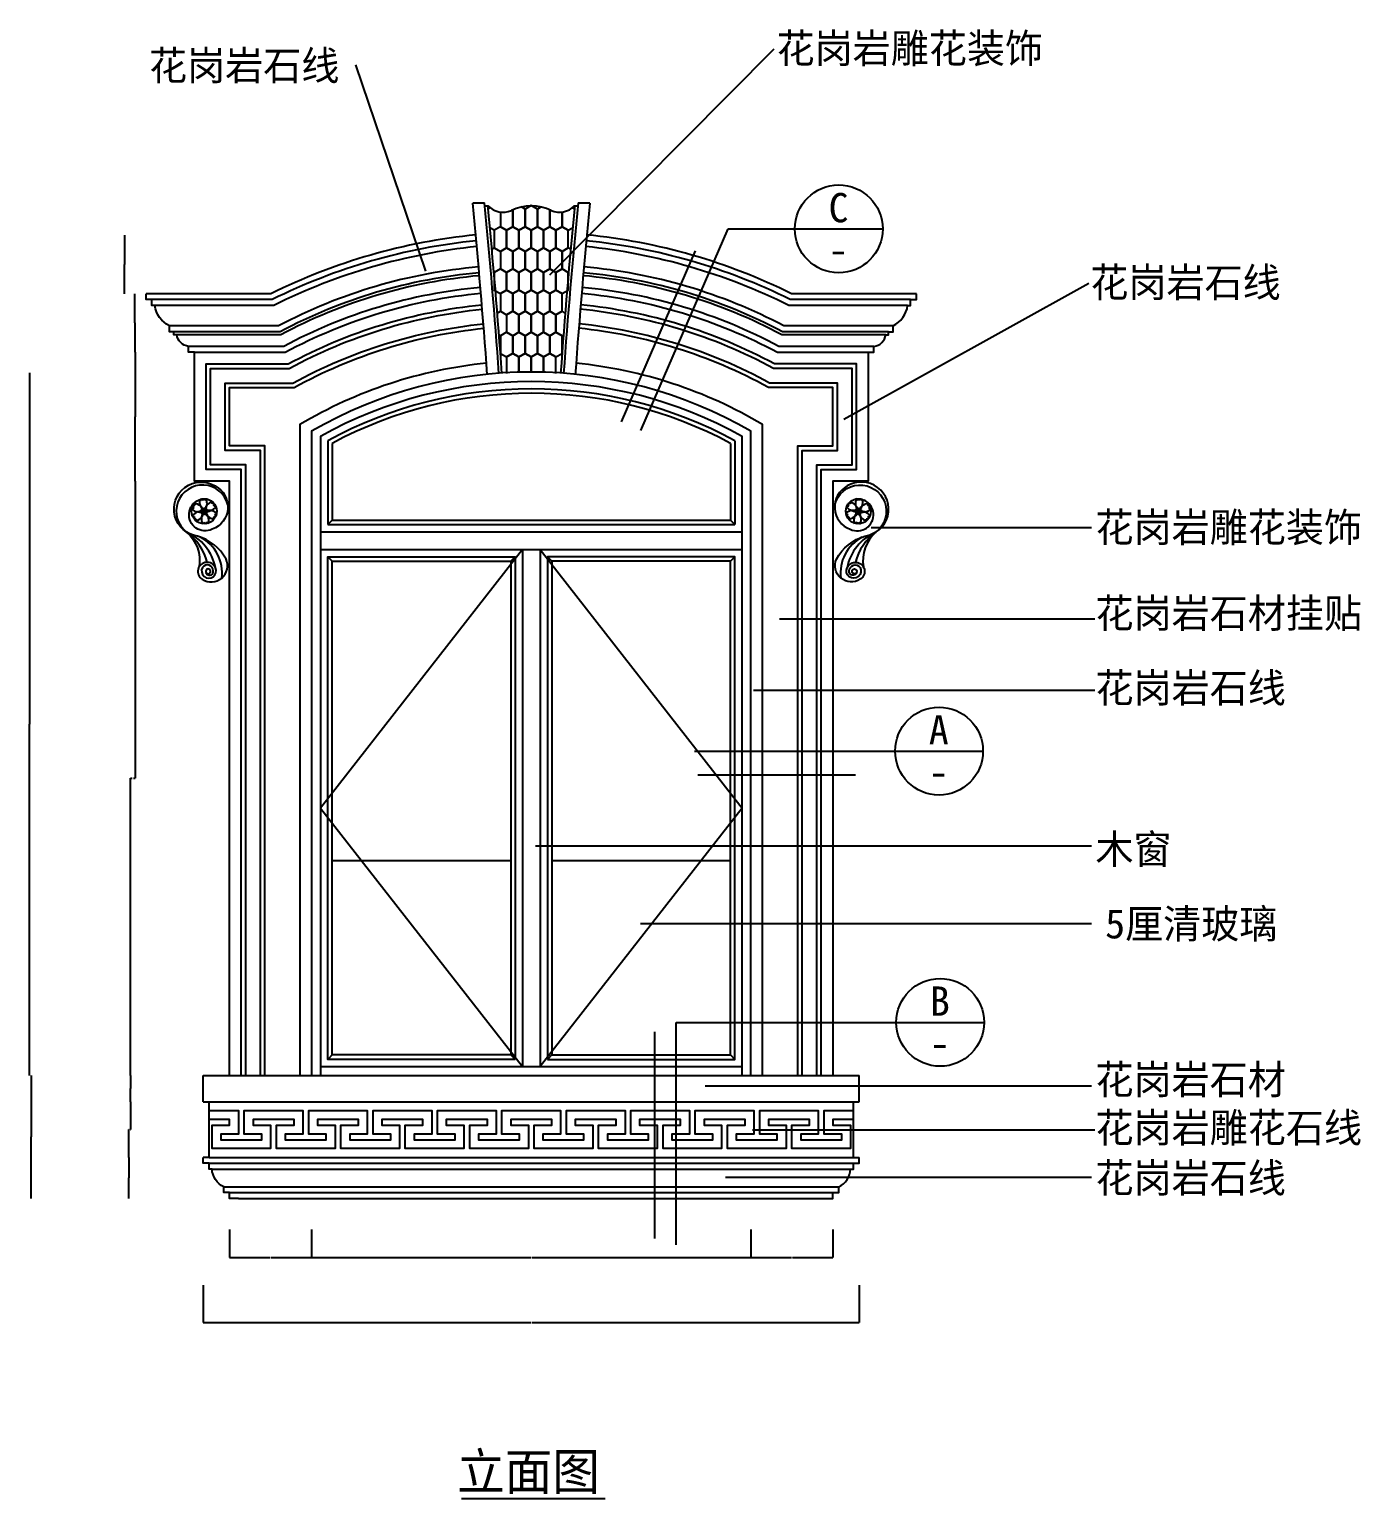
# Model space of a CAD drawing. Header units: metres. Extents: x 1450 to 10156, y 1788 to 13019.
# Drawn here: x 1478 to 6023, y 8001 to 13019 of the extents above; entities that cross this region are included whole.
import ezdxf

# ---------------------------------------------------------------- set-up
doc = ezdxf.new("R2010")
doc.units = ezdxf.units.M
for name, color, linetype in [('3', 3, 'Continuous'), ('4', 4, 'Continuous'), ('7', 7, 'Continuous'), ('BH', 3, 'Continuous'), ('DIM', 3, 'Continuous'), ('TEXT', 3, 'Continuous')]:
    doc.layers.add(name, color=color, linetype=linetype)
doc.dimstyles.get("Standard").update_dxf_attribs({"dimtxt": 2.5, "dimasz": 2.5, "dimexe": 1.25, "dimexo": 0.625, "dimtad": 1, "dimcen": 2.5, "dimazin": 3, "dimtfac": 1, "dimtmove": 0, "dimatfit": 3})

# ---------------------------------------------------------------- blocks, each defined once
blk = doc.blocks.new('*D3')
for p, q in [((1478.8, 11845.97), (1478.8, 10645.97)), ((1478.55, 10645.97), (1478.3, 10645.97)), ((1478.8, 9445.97), (1478.8, 10645.97)), ((1478.8, 10645.97), (1478.8, 10645.97)), ((1479.05, 10645.97), (1479.3, 10645.97))]:
    blk.add_line(p, q)
at = {"layer": 'Defpoints'}
for p in [(1478.8, 11845.97), (1478.8, 10645.97), (1478.8, 9445.97)]:
    blk.add_point(p, dxfattribs=at)
at = {"layer": 'DIM', "insert": (1478.8, 10647.095), "char_height": 1, "attachment_point": 5}
blk.add_mtext('0', dxfattribs=at)
blk = doc.blocks.new('*D4')
for p, q in [((1839.61, 11475.97), (1839.61, 10460.97)), ((1823.25, 9445.97), (1823.25, 10460.97)), ((1823.5, 10460.97), (1828.93, 10460.97)), ((1833.93, 10460.97), (1839.36, 10460.97))]:
    blk.add_line(p, q)
at = {"layer": 'Defpoints'}
for p in [(1839.61, 11475.97), (1823.25, 10460.97), (1823.25, 9445.97)]:
    blk.add_point(p, dxfattribs=at)
at = {"layer": 'DIM', "insert": (1831.43, 10460.97), "char_height": 1, "attachment_point": 5}
blk.add_mtext('16,36', dxfattribs=at)
blk = doc.blocks.new('*D12')
for p, q in [((1823.25, 9355.97), (1823.25, 9260.97)), ((1817.77, 9165.97), (1817.77, 9260.97)), ((1818.02, 9260.97), (1818.51, 9260.97)), ((1822.51, 9260.97), (1823, 9260.97))]:
    blk.add_line(p, q)
at = {"layer": 'Defpoints'}
for p in [(1823.25, 9355.97), (1817.77, 9260.97), (1817.77, 9165.97)]:
    blk.add_point(p, dxfattribs=at)
at = {"layer": 'DIM', "insert": (1820.51, 9260.97), "char_height": 1, "attachment_point": 5}
blk.add_mtext('5,48', dxfattribs=at)
blk = doc.blocks.new('*D13')
for p, q in [((1817.77, 9165.97), (1817.77, 9095.97)), ((1817.52, 9095.97), (1817.27, 9095.97)), ((1817.77, 9025.97), (1817.77, 9095.97)), ((1817.77, 9095.97), (1817.77, 9095.97)), ((1818.02, 9095.97), (1818.27, 9095.97))]:
    blk.add_line(p, q)
at = {"layer": 'Defpoints'}
for p in [(1817.77, 9165.97), (1817.77, 9095.97), (1817.77, 9025.97)]:
    blk.add_point(p, dxfattribs=at)
at = {"layer": 'DIM', "insert": (1817.77, 9097.095), "char_height": 1, "attachment_point": 5}
blk.add_mtext('0', dxfattribs=at)
blk = doc.blocks.new('*D14')
for p, q in [((1484.05, 9445.97), (1484.05, 9235.97)), ((1483.8, 9235.97), (1483.55, 9235.97)), ((1484.05, 9025.97), (1484.05, 9235.97)), ((1484.05, 9235.97), (1484.05, 9235.97)), ((1484.3, 9235.97), (1484.55, 9235.97))]:
    blk.add_line(p, q)
at = {"layer": 'Defpoints'}
for p in [(1484.05, 9445.97), (1484.05, 9235.97), (1484.05, 9025.97)]:
    blk.add_point(p, dxfattribs=at)
at = {"layer": 'DIM', "insert": (1484.05, 9237.095), "char_height": 1, "attachment_point": 5}
blk.add_mtext('0', dxfattribs=at)
blk = doc.blocks.new('*D15')
for p, q in [((1823.25, 9445.97), (1823.25, 9400.97)), ((1823, 9400.97), (1822.75, 9400.97)), ((1823.25, 9355.97), (1823.25, 9400.97)), ((1823.25, 9400.97), (1823.25, 9400.97)), ((1823.5, 9400.97), (1823.75, 9400.97))]:
    blk.add_line(p, q)
at = {"layer": 'Defpoints'}
for p in [(1823.25, 9445.97), (1823.25, 9400.97), (1823.25, 9355.97)]:
    blk.add_point(p, dxfattribs=at)
at = {"layer": 'DIM', "insert": (1823.25, 9402.095), "char_height": 1, "attachment_point": 5}
blk.add_mtext('0', dxfattribs=at)
blk = doc.blocks.new('*D16')
for p, q in [((1803.47, 12315.97), (1803.47, 12215.97)), ((1803.22, 12215.97), (1802.97, 12215.97)), ((1803.47, 12115.97), (1803.47, 12215.97)), ((1803.47, 12215.97), (1803.47, 12215.97)), ((1803.72, 12215.97), (1803.97, 12215.97))]:
    blk.add_line(p, q)
at = {"layer": 'Defpoints'}
for p in [(1803.47, 12315.97), (1803.47, 12215.97), (1803.47, 12115.97)]:
    blk.add_point(p, dxfattribs=at)
at = {"layer": 'DIM', "insert": (1803.47, 12217.095), "char_height": 1, "attachment_point": 5}
blk.add_mtext('0', dxfattribs=at)
blk = doc.blocks.new('*D17')
for p, q in [((1837.03, 12115.97), (1837.03, 12015.97)), ((1839.86, 12015.97), (1836.78, 12015.97)), ((1839.61, 11915.97), (1839.61, 12015.97))]:
    blk.add_line(p, q)
at = {"layer": 'Defpoints'}
for p in [(1837.03, 12115.97), (1839.61, 12015.97), (1839.61, 11915.97)]:
    blk.add_point(p, dxfattribs=at)
at = {"layer": 'DIM', "insert": (1838.32, 12014.845), "char_height": 1, "attachment_point": 5}
blk.add_mtext('2,58', dxfattribs=at)
blk = doc.blocks.new('*D18')
for p, q in [((1839.61, 11915.97), (1839.61, 11695.97)), ((1839.36, 11695.97), (1839.11, 11695.97)), ((1839.61, 11475.97), (1839.61, 11695.97)), ((1839.61, 11695.97), (1839.61, 11695.97)), ((1839.86, 11695.97), (1840.11, 11695.97))]:
    blk.add_line(p, q)
at = {"layer": 'Defpoints'}
for p in [(1839.61, 11915.97), (1839.61, 11695.97), (1839.61, 11475.97)]:
    blk.add_point(p, dxfattribs=at)
at = {"layer": 'DIM', "insert": (1839.61, 11697.095), "char_height": 1, "attachment_point": 5}
blk.add_mtext('0', dxfattribs=at)
blk = doc.blocks.new('*D25')
for p, q in [((2441.76, 8919.59), (2441.76, 8824.59)), ((3941.76, 8919.59), (3941.76, 8824.59)), ((2442.01, 8824.59), (3189.76, 8824.59)), ((3193.76, 8824.59), (3941.51, 8824.59))]:
    blk.add_line(p, q)
at = {"layer": 'Defpoints'}
for p in [(2441.76, 8919.59), (3941.76, 8919.59), (2441.76, 8824.59)]:
    blk.add_point(p, dxfattribs=at)
at = {"layer": 'DIM', "insert": (3191.76, 8824.59), "char_height": 1, "attachment_point": 5}
blk.add_mtext('1500', dxfattribs=at)
blk = doc.blocks.new('*D26')
for p, q in [((2071.76, 8730.08), (2071.76, 8602.71)), ((4311.76, 8730.08), (4311.76, 8602.71)), ((2072.01, 8602.71), (3189.76, 8602.71)), ((3193.76, 8602.71), (4311.51, 8602.71))]:
    blk.add_line(p, q)
at = {"layer": 'Defpoints'}
for p in [(2071.76, 8730.08), (4311.76, 8730.08), (2071.76, 8602.71)]:
    blk.add_point(p, dxfattribs=at)
at = {"layer": 'DIM', "insert": (3191.76, 8602.71), "char_height": 1, "attachment_point": 5}
blk.add_mtext('2240', dxfattribs=at)
blk = doc.blocks.new('*D27')
for p, q in [((2161.76, 8919.59), (2161.76, 8824.59)), ((2441.76, 8919.59), (2441.76, 8824.59)), ((2162.01, 8824.59), (2300.26, 8824.59)), ((2303.26, 8824.59), (2441.51, 8824.59))]:
    blk.add_line(p, q)
at = {"layer": 'Defpoints'}
for p in [(2161.76, 8919.59), (2441.76, 8919.59), (2161.76, 8824.59)]:
    blk.add_point(p, dxfattribs=at)
at = {"layer": 'DIM', "insert": (2301.76, 8824.59), "char_height": 1, "attachment_point": 5}
blk.add_mtext('280', dxfattribs=at)
blk = doc.blocks.new('*D28')
for p, q in [((3941.76, 8919.59), (3941.76, 8824.59)), ((4221.76, 8919.59), (4221.76, 8824.59)), ((3942.01, 8824.59), (4080.26, 8824.59)), ((4083.26, 8824.59), (4221.51, 8824.59))]:
    blk.add_line(p, q)
at = {"layer": 'Defpoints'}
for p in [(3941.76, 8919.59), (4221.76, 8919.59), (3941.76, 8824.59)]:
    blk.add_point(p, dxfattribs=at)
at = {"layer": 'DIM', "insert": (4081.76, 8824.59), "char_height": 1, "attachment_point": 5}
blk.add_mtext('280', dxfattribs=at)

msp = doc.modelspace()

# ---------------------------------------------------------------- hatches: boundary and pattern name
at = {"layer": 'BH'}
h = msp.add_hatch(dxfattribs=at)
h.set_pattern_fill('AR-RROOF', scale=400)
h.paths.add_polyline_path([(3871.76, 11604.79, 0.25), (2511.76, 11604.79), (2511.76, 11342.28), (3871.76, 11342.28)])
h.paths.add_polyline_path([(3121.76, 11191.08), (2511.76, 10410.32), (2511.76, 10307.93), (3121.76, 9527.17)])
h.paths.add_polyline_path([(3121.76, 11191.08), (3121.76, 11202.28), (2511.76, 11202.28), (2511.76, 10410.32)])
h.paths.add_polyline_path([(2511.76, 10307.93), (2511.76, 9515.97), (3121.76, 9515.97), (3121.76, 9527.17)])
h.paths.add_polyline_path([(3871.76, 10307.93), (3261.76, 9527.17), (3261.76, 9515.97), (3871.76, 9515.97)])
h.paths.add_polyline_path([(3871.76, 10307.93), (3871.76, 10410.32), (3261.76, 11191.08), (3261.76, 9527.17)])
h.paths.add_polyline_path([(3871.76, 11202.28), (3261.76, 11202.28), (3261.76, 11191.08), (3871.76, 10410.32)])

# ---------------------------------------------------------------- linework, layer by layer
at = {"layer": '3'}
for p, q in [((2496.76, 11613.73), (2496.76, 11327.28)), ((2511.76, 11604.79), (2511.76, 11342.28)), ((3871.76, 11604.79), (3871.76, 11342.28)), ((3886.76, 11613.73), (3886.76, 11327.28)), ((2511.76, 11342.28), (2496.76, 11327.28)), ((2511.76, 11342.28), (3871.76, 11342.28)), ((3871.76, 11342.28), (3886.76, 11327.28)), ((2496.76, 11327.28), (3886.76, 11327.28)), ((3161.76, 11242.28), (2471.76, 10359.12)), ((3221.76, 11242.28), (3911.76, 10359.12)), ((2511.76, 11202.28), (2496.76, 11217.28)), ((3121.76, 11202.28), (3136.76, 11217.28)), ((3261.76, 11202.28), (3246.76, 11217.28)), ((3871.76, 11202.28), (3886.76, 11217.28)), ((2471.76, 10359.12), (3161.76, 9475.97)), ((3911.76, 10359.12), (3221.76, 9475.97)), ((2511.76, 9515.97), (2496.76, 9500.97)), ((3121.76, 9515.97), (3136.76, 9500.97)), ((3261.76, 9515.97), (3246.76, 9500.97)), ((3871.76, 9515.97), (3886.76, 9500.97))]:
    msp.add_line(p, q, dxfattribs=at)
for points in [[(3044.69, 12404.97), (3051.73, 12409.04)], [(3086.62, 12394.78), (3086.62, 12344.89), (3065.59, 12332.75), (3050.64, 12341.38)], [(3086.62, 12394.78), (3086.62, 12344.89), (3107.65, 12332.75), (3128.68, 12344.89), (3128.68, 12402.04)], [(3128.68, 12402.04), (3128.68, 12344.89), (3149.71, 12332.75), (3170.73, 12344.89), (3170.73, 12404.9), (3158.17, 12412.16)], [(3225.35, 12412.16), (3212.79, 12404.9), (3212.79, 12344.89), (3233.82, 12332.75), (3254.85, 12344.89), (3254.85, 12402.04)], [(3254.85, 12402.04), (3254.85, 12344.89), (3275.88, 12332.75), (3296.91, 12344.89), (3296.91, 12394.78)], [(3296.91, 12394.78), (3296.91, 12344.89), (3317.93, 12332.75), (3332.89, 12341.38)], [(3338.84, 12404.97), (3331.79, 12409.04)], [(3057.3, 12267.94), (3065.59, 12272.73), (3086.62, 12260.59), (3086.62, 12200.57), (3065.59, 12188.43), (3064.2, 12189.23)], [(3326.22, 12267.94), (3317.93, 12272.73), (3296.91, 12260.59), (3296.91, 12200.57), (3317.93, 12188.43), (3319.33, 12189.23)], [(3075.78, 12049.99), (3086.62, 12056.25), (3107.65, 12044.11), (3107.65, 11984.1), (3086.62, 11971.95), (3081.7, 11974.8)], [(3307.75, 12049.99), (3296.91, 12056.25), (3275.88, 12044.11), (3275.88, 11984.1), (3296.91, 11971.95), (3301.83, 11974.8)], [(3149.71, 11845.38), (3149.71, 11899.8), (3128.68, 11911.94), (3107.65, 11899.8), (3107.65, 11843.62)], [(3191.76, 11845.97), (3191.76, 11899.8), (3170.73, 11911.94), (3149.71, 11899.8), (3149.71, 11845.38)], [(3233.82, 11845.38), (3233.82, 11899.8), (3212.79, 11911.94), (3191.76, 11899.8), (3191.76, 11845.97)], [(3275.88, 11843.62), (3275.88, 11899.8), (3254.85, 11911.94), (3233.82, 11899.8), (3233.82, 11845.38)]]:
    msp.add_lwpolyline(points, dxfattribs=at)
for points in [[(3191.76, 12417.04), (3170.73, 12404.9), (3170.73, 12344.89), (3191.76, 12332.75), (3212.79, 12344.89), (3212.79, 12404.9)], [(3086.62, 12344.89), (3065.59, 12332.75), (3065.59, 12272.73), (3086.62, 12260.59), (3107.65, 12272.73), (3107.65, 12332.75)], [(3128.68, 12344.89), (3107.65, 12332.75), (3107.65, 12272.73), (3128.68, 12260.59), (3149.71, 12272.73), (3149.71, 12332.75)], [(3170.73, 12344.89), (3149.71, 12332.75), (3149.71, 12272.73), (3170.73, 12260.59), (3191.76, 12272.73), (3191.76, 12332.75)], [(3212.79, 12344.89), (3191.76, 12332.75), (3191.76, 12272.73), (3212.79, 12260.59), (3233.82, 12272.73), (3233.82, 12332.75)], [(3254.85, 12344.89), (3233.82, 12332.75), (3233.82, 12272.73), (3254.85, 12260.59), (3275.88, 12272.73), (3275.88, 12332.75)], [(3296.91, 12344.89), (3275.88, 12332.75), (3275.88, 12272.73), (3296.91, 12260.59), (3317.93, 12272.73), (3317.93, 12332.75)], [(3107.65, 12272.73), (3086.62, 12260.59), (3086.62, 12200.57), (3107.65, 12188.43), (3128.68, 12200.57), (3128.68, 12260.59)], [(3149.71, 12272.73), (3128.68, 12260.59), (3128.68, 12200.57), (3149.71, 12188.43), (3170.73, 12200.57), (3170.73, 12260.59)], [(3191.76, 12272.73), (3170.73, 12260.59), (3170.73, 12200.57), (3191.76, 12188.43), (3212.79, 12200.57), (3212.79, 12260.59)], [(3233.82, 12272.73), (3212.79, 12260.59), (3212.79, 12200.57), (3233.82, 12188.43), (3254.85, 12200.57), (3254.85, 12260.59)], [(3275.88, 12272.73), (3254.85, 12260.59), (3254.85, 12200.57), (3275.88, 12188.43), (3296.91, 12200.57), (3296.91, 12260.59)], [(3086.62, 12200.57), (3065.59, 12188.43), (3065.59, 12128.41), (3086.62, 12116.27), (3107.65, 12128.41), (3107.65, 12188.43)], [(3128.68, 12200.57), (3107.65, 12188.43), (3107.65, 12128.41), (3128.68, 12116.27), (3149.71, 12128.41), (3149.71, 12188.43)], [(3170.73, 12200.57), (3149.71, 12188.43), (3149.71, 12128.41), (3170.73, 12116.27), (3191.76, 12128.41), (3191.76, 12188.43)], [(3212.79, 12200.57), (3191.76, 12188.43), (3191.76, 12128.41), (3212.79, 12116.27), (3233.82, 12128.41), (3233.82, 12188.43)], [(3254.85, 12200.57), (3233.82, 12188.43), (3233.82, 12128.41), (3254.85, 12116.27), (3275.88, 12128.41), (3275.88, 12188.43)], [(3296.91, 12200.57), (3275.88, 12188.43), (3275.88, 12128.41), (3296.91, 12116.27), (3317.93, 12128.41), (3317.93, 12188.43)], [(3107.65, 12128.41), (3086.62, 12116.27), (3086.62, 12056.25), (3107.65, 12044.11), (3128.68, 12056.25), (3128.68, 12116.27)], [(3149.71, 12128.41), (3128.68, 12116.27), (3128.68, 12056.25), (3149.71, 12044.11), (3170.73, 12056.25), (3170.73, 12116.27)], [(3191.76, 12128.41), (3170.73, 12116.27), (3170.73, 12056.25), (3191.76, 12044.11), (3212.79, 12056.25), (3212.79, 12116.27)], [(3233.82, 12128.41), (3212.79, 12116.27), (3212.79, 12056.25), (3233.82, 12044.11), (3254.85, 12056.25), (3254.85, 12116.27)], [(3275.88, 12128.41), (3254.85, 12116.27), (3254.85, 12056.25), (3275.88, 12044.11), (3296.91, 12056.25), (3296.91, 12116.27)], [(3128.68, 12056.25), (3107.65, 12044.11), (3107.65, 11984.1), (3128.68, 11971.95), (3149.71, 11984.1), (3149.71, 12044.11)], [(3170.73, 12056.25), (3149.71, 12044.11), (3149.71, 11984.1), (3170.73, 11971.95), (3191.76, 11984.1), (3191.76, 12044.11)], [(3212.79, 12056.25), (3191.76, 12044.11), (3191.76, 11984.1), (3212.79, 11971.95), (3233.82, 11984.1), (3233.82, 12044.11)], [(3254.85, 12056.25), (3233.82, 12044.11), (3233.82, 11984.1), (3254.85, 11971.95), (3275.88, 11984.1), (3275.88, 12044.11)], [(3107.65, 11984.1), (3086.62, 11971.95), (3086.62, 11911.94), (3107.65, 11899.8), (3128.68, 11911.94), (3128.68, 11971.95)], [(3149.71, 11984.1), (3128.68, 11971.95), (3128.68, 11911.94), (3149.71, 11899.8), (3170.73, 11911.94), (3170.73, 11971.95)], [(3191.76, 11984.1), (3170.73, 11971.95), (3170.73, 11911.94), (3191.76, 11899.8), (3212.79, 11911.94), (3212.79, 11971.95)], [(3233.82, 11984.1), (3212.79, 11971.95), (3212.79, 11911.94), (3233.82, 11899.8), (3254.85, 11911.94), (3254.85, 11971.95)], [(3275.88, 11984.1), (3254.85, 11971.95), (3254.85, 11911.94), (3275.88, 11899.8), (3296.91, 11911.94), (3296.91, 11971.95)], [(3136.76, 9500.97), (2496.76, 9500.97), (2496.76, 11217.28), (3136.76, 11217.28), (3136.76, 9500.97)], [(3121.76, 9515.97), (2511.76, 9515.97), (2511.76, 11202.28), (3121.76, 11202.28), (3121.76, 9515.97)], [(3246.76, 9500.97), (3886.76, 9500.97), (3886.76, 11217.28), (3246.76, 11217.28), (3246.76, 9500.97)], [(3261.76, 9515.97), (3871.76, 9515.97), (3871.76, 11202.28), (3261.76, 11202.28), (3261.76, 9515.97)]]:
    msp.add_lwpolyline(points, close=True, dxfattribs=at)
for points in [[(3012.03, 12207.34, 0.1), (2329.25, 12005.97), (1956.76, 12005.97)], [(4426.76, 12005.97), (4054.27, 12005.97, 0.1), (3371.5, 12207.34, 0.1)], [(3018.08, 12137.6, 0.1), (2346.47, 11935.97), (2021.76, 11935.97)], [(4361.76, 11935.97), (4037.06, 11935.97, 0.1), (3365.45, 12137.6, 0.1)], [(2216.76, 9445.97), (2216.76, 11530.97), (2096.76, 11530.97), (2096.76, 11860.97), (2365.31, 11860.97, -0.1), (3024.34, 12062.85, -0.1)], [(4166.76, 9445.97), (4166.76, 11530.97), (4286.76, 11530.97), (4286.76, 11860.97), (4018.22, 11860.97, 0.1), (3359.19, 12062.85, 0.1)], [(2266.76, 9445.97), (2266.76, 11580.97), (2146.76, 11580.97), (2146.76, 11810.97), (2378.11, 11810.97, -0.1), (3028.39, 12013.01, -0.1)], [(4116.76, 9445.97), (4116.76, 11580.97), (4236.76, 11580.97), (4236.76, 11810.97), (4005.41, 11810.97, 0.1), (3355.14, 12013.01, 0.1)], [(3038.82, 11878.39, 0.11), (2401.76, 11668.92), (2401.76, 9445.97)], [(3981.76, 9445.97), (3981.76, 11668.92, 0.11), (3344.71, 11878.39, 0.11)], [(2080.42, 11165.93, 5.48), (2081.37, 11171.69, 1.31), (2105.88, 11169.33, 0.74), (2069.17, 11180.98, 1.63), (2113.43, 11179.59, 1.37), (2068.5, 11140.73, 0.75), (2149.55, 11209.62, 0.2), (2052.45, 11288.02, -1.23), (2112.79, 11459.32, -0.65), (2102.6, 11311.34, -1.01), (2055.57, 11411.13)], [(2155.89, 11394.82, 1.41), (2014.9, 11301.85, -0.26), (2057.63, 11182.82)], [(4303.11, 11165.93, -5.48), (4302.16, 11171.69, -1.31), (4277.64, 11169.33, -0.74), (4314.35, 11180.98, -1.63), (4270.1, 11179.59, -1.37), (4315.03, 11140.73, -0.75), (4233.98, 11209.62, -0.2), (4331.08, 11288.02, 1.23), (4270.73, 11459.32, 0.65), (4280.93, 11311.34, 1.01), (4327.95, 11411.13)], [(4227.64, 11394.82, -1.41), (4368.63, 11301.85, 0.26), (4325.89, 11182.82)]]:
    msp.add_lwpolyline(points, format="xyb", dxfattribs=at)
for centre, radius in [((2075.17, 11372.87), 42.92), ((4308.36, 11372.87), 42.92), ((2075.17, 11372.87), 10.73), ((4308.36, 11372.87), 10.73)]:
    msp.add_circle(centre, radius, dxfattribs=at)
for centre, radius, start, end in [((3191.76, 10339.72), 1451.25, 61.39, 118.61), ((3191.76, 10339.72), 1436.25, 61.74, 118.26), ((2042.23, 11381.9), 10.58, 83.82, 125.99), ((2048.44, 11397.33), 7.06, 157.84, 224.14), ((2035.05, 11357.63), 42.92, 20.81, 80.81), ((2102.29, 11406.14), 42.92, 170.81, 230.81), ((2060.38, 11405.95), 7.06, 27.48, 93.78), ((2076.99, 11406.97), 10.58, 125.63, 167.8), ((2066.52, 11405.91), 10.58, 23.82, 65.99), ((2117.53, 11366.02), 42.92, 110.81, 170.81), ((2041.9, 11399.99), 42.92, 320.81, 20.81), ((2082.98, 11408.25), 7.06, 97.84, 164.14), ((2096.42, 11402.21), 7.06, 327.48, 33.78), ((2105.61, 11388.35), 10.58, 65.63, 107.8), ((2099.45, 11396.88), 10.58, 323.82, 5.99), ((4284.08, 11396.88), 10.58, 174.01, 216.18), ((4277.92, 11388.35), 10.58, 72.2, 114.37), ((4287.1, 11402.21), 7.06, 146.22, 212.52), ((4265.99, 11366.02), 42.92, 9.19, 69.19), ((4341.62, 11399.99), 42.92, 159.19, 219.19), ((4300.54, 11408.25), 7.06, 15.86, 82.16), ((4317.01, 11405.91), 10.58, 114.01, 156.18), ((4348.48, 11357.63), 42.92, 99.19, 159.19), ((4281.24, 11406.14), 42.92, 309.19, 9.19), ((4306.54, 11406.97), 10.58, 12.2, 54.37), ((4323.14, 11405.95), 7.06, 86.22, 152.52), ((4341.29, 11381.9), 10.58, 54.01, 96.18), ((4335.09, 11397.33), 7.06, 315.86, 22.16), ((2039.13, 11376.61), 7.06, 87.48, 153.78), ((2059.92, 11412.99), 42.92, 230.81, 290.81), ((2068.31, 11330.51), 42.92, 80.81, 140.81), ((2040.62, 11361.95), 7.06, 217.84, 284.14), ((2046.55, 11391.5), 10.58, 185.63, 227.8), ((2050.88, 11348.87), 10.58, 143.82, 185.99), ((2044.73, 11357.4), 10.58, 245.63, 287.8), ((2053.91, 11343.53), 7.06, 147.48, 213.78), ((2032.8, 11379.73), 42.92, 290.81, 350.81), ((2108.43, 11345.75), 42.92, 140.81, 200.81), ((2115.28, 11388.12), 42.92, 200.81, 260.81), ((2048.04, 11339.61), 42.92, 350.81, 50.81), ((2090.41, 11332.75), 42.92, 50.81, 110.81), ((2082.02, 11415.24), 42.92, 260.81, 320.81), ((2101.89, 11348.41), 7.06, 337.84, 44.14), ((2108.1, 11363.85), 10.58, 263.82, 305.99), ((2109.71, 11383.79), 7.06, 37.84, 104.14), ((2103.78, 11354.25), 10.58, 5.63, 47.8), ((2111.2, 11369.13), 7.06, 267.48, 333.78), ((4272.32, 11369.13), 7.06, 206.22, 272.52), ((4293.11, 11332.75), 42.92, 69.19, 129.19), ((4273.81, 11383.79), 7.06, 75.86, 142.16), ((4301.5, 11415.24), 42.92, 219.19, 279.19), ((4279.74, 11354.25), 10.58, 132.2, 174.37), ((4275.43, 11363.85), 10.58, 234.01, 276.18), ((4281.63, 11348.41), 7.06, 135.86, 202.16), ((4268.24, 11388.12), 42.92, 279.19, 339.19), ((4335.48, 11339.61), 42.92, 129.19, 189.19), ((4350.73, 11379.73), 42.92, 189.19, 249.19), ((4323.61, 11412.99), 42.92, 249.19, 309.19), ((4315.22, 11330.51), 42.92, 39.19, 99.19), ((4275.1, 11345.75), 42.92, 339.19, 39.19), ((4329.62, 11343.53), 7.06, 326.22, 32.52), ((4338.8, 11357.4), 10.58, 252.2, 294.37), ((4332.64, 11348.87), 10.58, 354.01, 36.18), ((4342.91, 11361.95), 7.06, 255.86, 322.16), ((4336.98, 11391.5), 10.58, 312.2, 354.37), ((4344.4, 11376.61), 7.06, 26.22, 92.52), ((1950.34, 11148.99), 165.93, 10.63, 67.11), ((1910.82, 11156.15), 179.06, 13.7, 54.46), ((2067.35, 11337.5), 7.06, 277.84, 344.14), ((2083.81, 11339.84), 10.58, 203.82, 245.99), ((2073.34, 11338.77), 10.58, 305.63, 347.8), ((2089.95, 11339.79), 7.06, 207.48, 273.78), ((4433.18, 11148.99), 165.93, 112.89, 169.37), ((4293.58, 11339.79), 7.06, 266.22, 332.52), ((4472.7, 11156.15), 179.06, 125.54, 166.3), ((4310.18, 11338.77), 10.58, 192.2, 234.37), ((4299.71, 11339.84), 10.58, 294.01, 336.18), ((4316.18, 11337.5), 7.06, 195.86, 262.16), ((1997.24, 11162.22), 138.8, 352.75, 61.88), ((4386.29, 11162.22), 138.8, 118.12, 187.25)]:
    msp.add_arc(centre, radius, start, end, dxfattribs=at)
at = {"layer": '4'}
for p, q in [((2071.76, 9445.97), (4311.76, 9445.97)), ((2071.76, 9355.97), (2071.76, 9445.97)), ((4311.76, 9355.97), (4311.76, 9445.97)), ((2071.76, 9355.97), (4311.76, 9355.97)), ((2091.76, 9165.97), (2091.76, 9355.97)), ((4291.76, 9165.97), (4291.76, 9355.97)), ((2091.76, 9165.97), (2071.76, 9165.97)), ((2091.76, 9165.97), (4291.76, 9165.97)), ((4291.76, 9165.97), (4311.76, 9165.97)), ((2191.76, 9025.97), (4221.76, 9025.97))]:
    msp.add_line(p, q, dxfattribs=at)
for points in [[(3002.12, 12316.89, 0.09), (2302.87, 12115.97), (1876.76, 12115.97)], [(4506.76, 12115.97), (4080.65, 12115.97, 0.09), (3381.41, 12316.89, 0.09)], [(2041.76, 11915.97), (2021.76, 11915.97), (2021.76, 11935.97, -0.35), (1981.76, 11975.97), (1971.76, 11975.97), (1971.76, 11985.97), (1956.76, 11985.97), (1956.76, 12005.97, -0.25), (1906.76, 12075.97), (1896.76, 12075.97), (1896.76, 12095.97), (1876.76, 12095.97), (1876.76, 12115.97)], [(2161.76, 9445.97), (2161.76, 11475.97), (2041.76, 11475.97), (2041.76, 11915.97), (2351.45, 11915.97, -0.1), (3019.77, 12117.67)], [(3363.76, 12117.67, -0.1), (4032.08, 11915.97), (4341.76, 11915.97), (4341.76, 11475.97), (4221.76, 11475.97), (4221.76, 9445.97)], [(4341.76, 11915.97), (4361.76, 11915.97), (4361.76, 11935.97, 0.35), (4401.76, 11975.97), (4411.76, 11975.97), (4411.76, 11985.97), (4426.76, 11985.97), (4426.76, 12005.97, 0.25), (4476.76, 12075.97), (4486.76, 12075.97), (4486.76, 12095.97), (4506.76, 12095.97), (4506.76, 12115.97)], [(3941.76, 9445.97), (3941.76, 11645.97, 0.27), (2441.76, 11645.97), (2441.76, 9445.97)], [(2191.76, 9025.97), (2161.76, 9025.97), (2161.76, 9045.97), (2141.76, 9045.97), (2141.76, 9065.97, -0.28), (2101.76, 9125.97), (2091.76, 9125.97), (2091.76, 9145.97), (2071.76, 9145.97), (2071.76, 9165.97)], [(4191.76, 9025.97), (4221.76, 9025.97), (4221.76, 9045.97), (4241.76, 9045.97), (4241.76, 9065.97, 0.28), (4281.76, 9125.97), (4291.76, 9125.97), (4291.76, 9145.97), (4311.76, 9145.97), (4311.76, 9165.97)]]:
    msp.add_lwpolyline(points, format="xyb", dxfattribs=at)
at = {"layer": '7'}
for p, q in [((2991.76, 12425.97), (3032.22, 12425.97)), ((3033.73, 12415.97), (3043.84, 12415.97)), ((3339.68, 12415.97), (3349.8, 12415.97)), ((3351.3, 12425.97), (3391.76, 12425.97)), ((2471.76, 11302.28), (3911.76, 11302.28)), ((2471.76, 11242.28), (3911.76, 11242.28)), ((3161.76, 11242.28), (3161.76, 9475.97)), ((3221.76, 11242.28), (3221.76, 9475.97)), ((2471.76, 9475.97), (3911.76, 9475.97)), ((2091.76, 9145.97), (4291.76, 9145.97)), ((2101.76, 9125.97), (4281.76, 9125.97)), ((2141.76, 9065.97), (4241.76, 9065.97)), ((2161.76, 9045.97), (4221.76, 9045.97))]:
    msp.add_line(p, q, dxfattribs=at)
for points in [[(3003.96, 12296.98, 0.09), (2307.61, 12095.97), (1896.76, 12095.97)], [(4486.76, 12095.97), (4075.92, 12095.97, 0.09), (3379.57, 12296.98, 0.09)], [(3005.78, 12277.06, 0.09), (2312.37, 12075.97), (1906.76, 12075.97)], [(4476.76, 12075.97), (4071.15, 12075.97, 0.09), (3377.75, 12277.06, 0.09)], [(3013.78, 12187.42, 0.1), (2334.14, 11985.97), (1971.76, 11985.97)], [(3014.64, 12177.45, 0.1), (2336.59, 11975.97), (1981.76, 11975.97)], [(4401.76, 11975.97), (4046.94, 11975.97, 0.1), (3368.88, 12177.45, 0.1)], [(4411.76, 11985.97), (4049.39, 11985.97, 0.1), (3369.75, 12187.42, 0.1)], [(2201.76, 9445.97), (2201.76, 11515.97), (2081.76, 11515.97), (2081.76, 11875.97), (2361.51, 11875.97, -0.1), (3023.11, 12077.8, -0.1)], [(4181.76, 9445.97), (4181.76, 11515.97), (4301.76, 11515.97), (4301.76, 11875.97), (4022.02, 11875.97, 0.1), (3360.42, 12077.8, 0.1)], [(2281.76, 9445.97), (2281.76, 11595.97), (2161.76, 11595.97), (2161.76, 11795.97), (2381.99, 11795.97, -0.1), (3029.58, 11998.06, -0.1)], [(4101.76, 9445.97), (4101.76, 11595.97), (4221.76, 11595.97), (4221.76, 11795.97), (4001.53, 11795.97, 0.1), (3353.94, 11998.06, 0.1)], [(3911.76, 9445.97), (3911.76, 11628.48, 0.26), (2471.76, 11628.48), (2471.76, 9445.97)]]:
    msp.add_lwpolyline(points, format="xyb", dxfattribs=at)
for points in [[(2091.76, 9325.97), (2191.76, 9325.97), (2191.76, 9245.97), (2131.76, 9245.97), (2131.76, 9225.97), (2271.76, 9225.97), (2271.76, 9245.97), (2211.76, 9245.97), (2211.76, 9325.97), (2311.76, 9325.97)], [(2311.76, 9295.97), (2241.76, 9295.97), (2241.76, 9275.97), (2301.76, 9275.97), (2301.76, 9195.97), (2101.76, 9195.97), (2101.76, 9275.97), (2161.76, 9275.97), (2161.76, 9295.97), (2091.76, 9295.97)], [(2311.76, 9325.97), (2411.76, 9325.97), (2411.76, 9245.97), (2351.76, 9245.97), (2351.76, 9225.97), (2491.76, 9225.97), (2491.76, 9245.97), (2431.76, 9245.97), (2431.76, 9325.97), (2531.76, 9325.97)], [(2531.76, 9295.97), (2461.76, 9295.97), (2461.76, 9275.97), (2521.76, 9275.97), (2521.76, 9195.97), (2321.76, 9195.97), (2321.76, 9275.97), (2381.76, 9275.97), (2381.76, 9295.97), (2311.76, 9295.97)], [(2531.76, 9325.97), (2631.76, 9325.97), (2631.76, 9245.97), (2571.76, 9245.97), (2571.76, 9225.97), (2711.76, 9225.97), (2711.76, 9245.97), (2651.76, 9245.97), (2651.76, 9325.97), (2751.76, 9325.97)], [(2751.76, 9295.97), (2681.76, 9295.97), (2681.76, 9275.97), (2741.76, 9275.97), (2741.76, 9195.97), (2541.76, 9195.97), (2541.76, 9275.97), (2601.76, 9275.97), (2601.76, 9295.97), (2531.76, 9295.97)], [(2751.76, 9325.97), (2851.76, 9325.97), (2851.76, 9245.97), (2791.76, 9245.97), (2791.76, 9225.97), (2931.76, 9225.97), (2931.76, 9245.97), (2871.76, 9245.97), (2871.76, 9325.97), (2971.76, 9325.97)], [(2971.76, 9295.97), (2901.76, 9295.97), (2901.76, 9275.97), (2961.76, 9275.97), (2961.76, 9195.97), (2761.76, 9195.97), (2761.76, 9275.97), (2821.76, 9275.97), (2821.76, 9295.97), (2751.76, 9295.97)], [(2971.76, 9325.97), (3071.76, 9325.97), (3071.76, 9245.97), (3011.76, 9245.97), (3011.76, 9225.97), (3151.76, 9225.97), (3151.76, 9245.97), (3091.76, 9245.97), (3091.76, 9325.97), (3191.76, 9325.97)], [(3191.76, 9295.97), (3121.76, 9295.97), (3121.76, 9275.97), (3181.76, 9275.97), (3181.76, 9195.97), (2981.76, 9195.97), (2981.76, 9275.97), (3041.76, 9275.97), (3041.76, 9295.97), (2971.76, 9295.97)], [(3191.76, 9325.97), (3291.76, 9325.97), (3291.76, 9245.97), (3231.76, 9245.97), (3231.76, 9225.97), (3371.76, 9225.97), (3371.76, 9245.97), (3311.76, 9245.97), (3311.76, 9325.97), (3411.76, 9325.97)], [(3411.76, 9295.97), (3341.76, 9295.97), (3341.76, 9275.97), (3401.76, 9275.97), (3401.76, 9195.97), (3201.76, 9195.97), (3201.76, 9275.97), (3261.76, 9275.97), (3261.76, 9295.97), (3191.76, 9295.97)], [(3411.76, 9325.97), (3511.76, 9325.97), (3511.76, 9245.97), (3451.76, 9245.97), (3451.76, 9225.97), (3591.76, 9225.97), (3591.76, 9245.97), (3531.76, 9245.97), (3531.76, 9325.97), (3631.76, 9325.97)], [(3631.76, 9295.97), (3561.76, 9295.97), (3561.76, 9275.97), (3621.76, 9275.97), (3621.76, 9195.97), (3421.76, 9195.97), (3421.76, 9275.97), (3481.76, 9275.97), (3481.76, 9295.97), (3411.76, 9295.97)], [(3631.76, 9325.97), (3731.76, 9325.97), (3731.76, 9245.97), (3671.76, 9245.97), (3671.76, 9225.97), (3811.76, 9225.97), (3811.76, 9245.97), (3751.76, 9245.97), (3751.76, 9325.97), (3851.76, 9325.97)], [(3851.76, 9295.97), (3781.76, 9295.97), (3781.76, 9275.97), (3841.76, 9275.97), (3841.76, 9195.97), (3641.76, 9195.97), (3641.76, 9275.97), (3701.76, 9275.97), (3701.76, 9295.97), (3631.76, 9295.97)], [(3851.76, 9325.97), (3951.76, 9325.97), (3951.76, 9245.97), (3891.76, 9245.97), (3891.76, 9225.97), (4031.76, 9225.97), (4031.76, 9245.97), (3971.76, 9245.97), (3971.76, 9325.97), (4071.76, 9325.97)], [(4071.76, 9295.97), (4001.76, 9295.97), (4001.76, 9275.97), (4061.76, 9275.97), (4061.76, 9195.97), (3861.76, 9195.97), (3861.76, 9275.97), (3921.76, 9275.97), (3921.76, 9295.97), (3851.76, 9295.97)], [(4071.76, 9325.97), (4171.76, 9325.97), (4171.76, 9245.97), (4111.76, 9245.97), (4111.76, 9225.97), (4251.76, 9225.97), (4251.76, 9245.97), (4191.76, 9245.97), (4191.76, 9325.97), (4291.76, 9325.97)], [(4291.76, 9295.97), (4221.76, 9295.97), (4221.76, 9275.97), (4281.76, 9275.97), (4281.76, 9195.97), (4081.76, 9195.97), (4081.76, 9275.97), (4141.76, 9275.97), (4141.76, 9295.97), (4071.76, 9295.97)]]:
    msp.add_lwpolyline(points, dxfattribs=at)
for centre, radius, start, end in [((-21490.09, 10046.49), 24597.22, 4.18, 5.55), ((-21489.34, 10056.47), 24635.7, 4.16, 5.52), ((-21487.82, 10077.57), 24642.66, 4.11, 5.45), ((3095.96, 12467.4), 73.22, 224.62, 292.45), ((3191.76, 12266.13), 149.84, 63.08, 116.92), ((3287.57, 12467.4), 73.22, 247.55, 315.38), ((27871.34, 10077.57), 24642.66, 174.55, 175.89), ((27872.86, 10056.47), 24635.7, 174.48, 175.84), ((27873.62, 10046.49), 24597.22, 174.45, 175.82)]:
    msp.add_arc(centre, radius, start, end, dxfattribs=at)
at = {"layer": 'DIM'}
for p, q in [((3565.95, 11648.85), (3863.5, 12337.34)), ((3863.5, 12337.34), (4091.51, 12337.34)), ((3500.21, 11678.66), (3752.66, 12262.8)), ((3749.54, 10553.82), (4433.95, 10553.82)), ((3759.86, 10472.28), (4299.02, 10472.28)), ((3613.8, 8889.1), (3613.8, 9594.89)), ((3685.98, 9627.21), (4437.75, 9627.21)), ((3685.98, 8867.79), (3685.98, 9627.21))]:
    msp.add_line(p, q, dxfattribs=at)
for points in [[(4091.51, 12337.34), (4391.51, 12337.34)], [(4433.95, 10553.82), (4733.95, 10553.82)], [(4437.75, 9627.21), (4737.75, 9627.21)]]:
    msp.add_lwpolyline(points, dxfattribs=at)
for centre in [(4241.51, 12337.34), (4583.95, 10553.82), (4587.75, 9627.21)]:
    msp.add_circle(centre, 150, dxfattribs=at)
at = {"layer": 'TEXT'}
msp.add_line((2954.07, 8000.64), (3443.86, 8000.64), dxfattribs=at)

# ---------------------------------------------------------------- texts
at = {"layer": 'DIM'}
for s, p in [('C', (4206.8, 12360)), ('-', (4206.27, 12216.68)), ('A', (4548.97, 10576.48)), ('-', (4548.71, 10433.16)), ('B', (4552.77, 9649.88)), ('-', (4552.51, 9506.56))]:
    msp.add_text(s, height=100, dxfattribs=at).set_placement(p)
at = {"layer": 'TEXT'}
for s, height, p in [('花岗岩雕花装饰', 100, (4029.17, 12904.05)), ('花岗岩石线', 100, (1886.66, 12845.23)), ('花岗岩石线', 100, (5100.43, 12104.59)), ('花岗岩雕花装饰', 100, (5117.99, 11268.05)), ('花岗岩石材挂贴', 100, (5117.99, 10975.04)), ('花岗岩石线', 100, (5117.99, 10719.77)), ('木窗', 100, (5117.99, 10168.74)), ('5厘清玻璃', 100, (5151.07, 9914.11)), ('花岗岩石材', 100, (5117.99, 9382.07)), ('花岗岩雕花石线', 100, (5117.99, 9217.37)), ('花岗岩石线', 100, (5117.99, 9046.02)), ('立面图', 125, (2938.74, 8030.53))]:
    msp.add_text(s, height=height, dxfattribs=at).set_placement(p)

# ---------------------------------------------------------------- dimensions: what is measured, and where the dimension line sits
at = {"layer": 'DIM'}
for base, p1, p2, picture, middle in [((1803.47, 12215.97), (1803.47, 12115.97), (1803.47, 12315.97), '*D16', (1803.47, 12217.095)), ((1839.61, 12015.97), (1839.61, 11915.97), (1837.03, 12115.97), '*D17', (1838.32, 12014.845)), ((1839.61, 11695.97), (1839.61, 11475.97), (1839.61, 11915.97), '*D18', (1839.61, 11697.095)), ((1478.8, 10645.97), (1478.8, 9445.97), (1478.8, 11845.97), '*D3', (1478.8, 10647.095)), ((1823.25, 10460.97), (1823.25, 9445.97), (1839.61, 11475.97), '*D4', (1831.43, 10460.97)), ((1484.05, 9235.97), (1484.05, 9025.97), (1484.05, 9445.97), '*D14', (1484.05, 9237.095)), ((1823.25, 9400.97), (1823.25, 9355.97), (1823.25, 9445.97), '*D15', (1823.25, 9402.095)), ((1817.77, 9260.97), (1817.77, 9165.97), (1823.25, 9355.97), '*D12', (1820.51, 9260.97)), ((1817.77, 9095.97), (1817.77, 9025.97), (1817.77, 9165.97), '*D13', (1817.77, 9097.095)), ((2161.76, 8824.59), (2161.76, 8919.59), (2441.76, 8919.59), '*D27', (2301.76, 8824.59)), ((2441.76, 8824.59), (2441.76, 8919.59), (3941.76, 8919.59), '*D25', (3191.76, 8824.59)), ((3941.76, 8824.59), (3941.76, 8919.59), (4221.76, 8919.59), '*D28', (4081.76, 8824.59)), ((2071.76, 8602.71), (2071.76, 8730.08), (4311.76, 8730.08), '*D26', (3191.76, 8602.71))]:
    dim = msp.add_linear_dim(base=base, p1=p1, p2=p2, dimstyle='Standard', dxfattribs=at)
    dim.commit()
    dim.dimension.update_dxf_attribs({"geometry": picture, "text_midpoint": middle})

# ---------------------------------------------------------------- leaders
for points in [[(3255.09, 12180.58), (4021.42, 12952.38)], [(2832.07, 12192.83), (2592.98, 12897.25)], [(4259.44, 11686.92), (5095.48, 12151.91)], [(4352.02, 11317.09), (5104.26, 11317.09)], [(4039.55, 11005.04), (5115.83, 11005.04)], [(3950.08, 10762.33), (5115.83, 10762.33)], [(3206.31, 10230.7), (5104.26, 10230.7)], [(3565.07, 9964.88), (5104.26, 9964.88)], [(3784.95, 9410.12), (5104.26, 9410.12)], [(3946.97, 9259.88), (5115.83, 9259.88)], [(3854.39, 9098.08), (5104.26, 9098.08)]]:
    msp.add_leader(points, dimstyle='Standard', dxfattribs=at)

doc.saveas('drawing.dxf')
